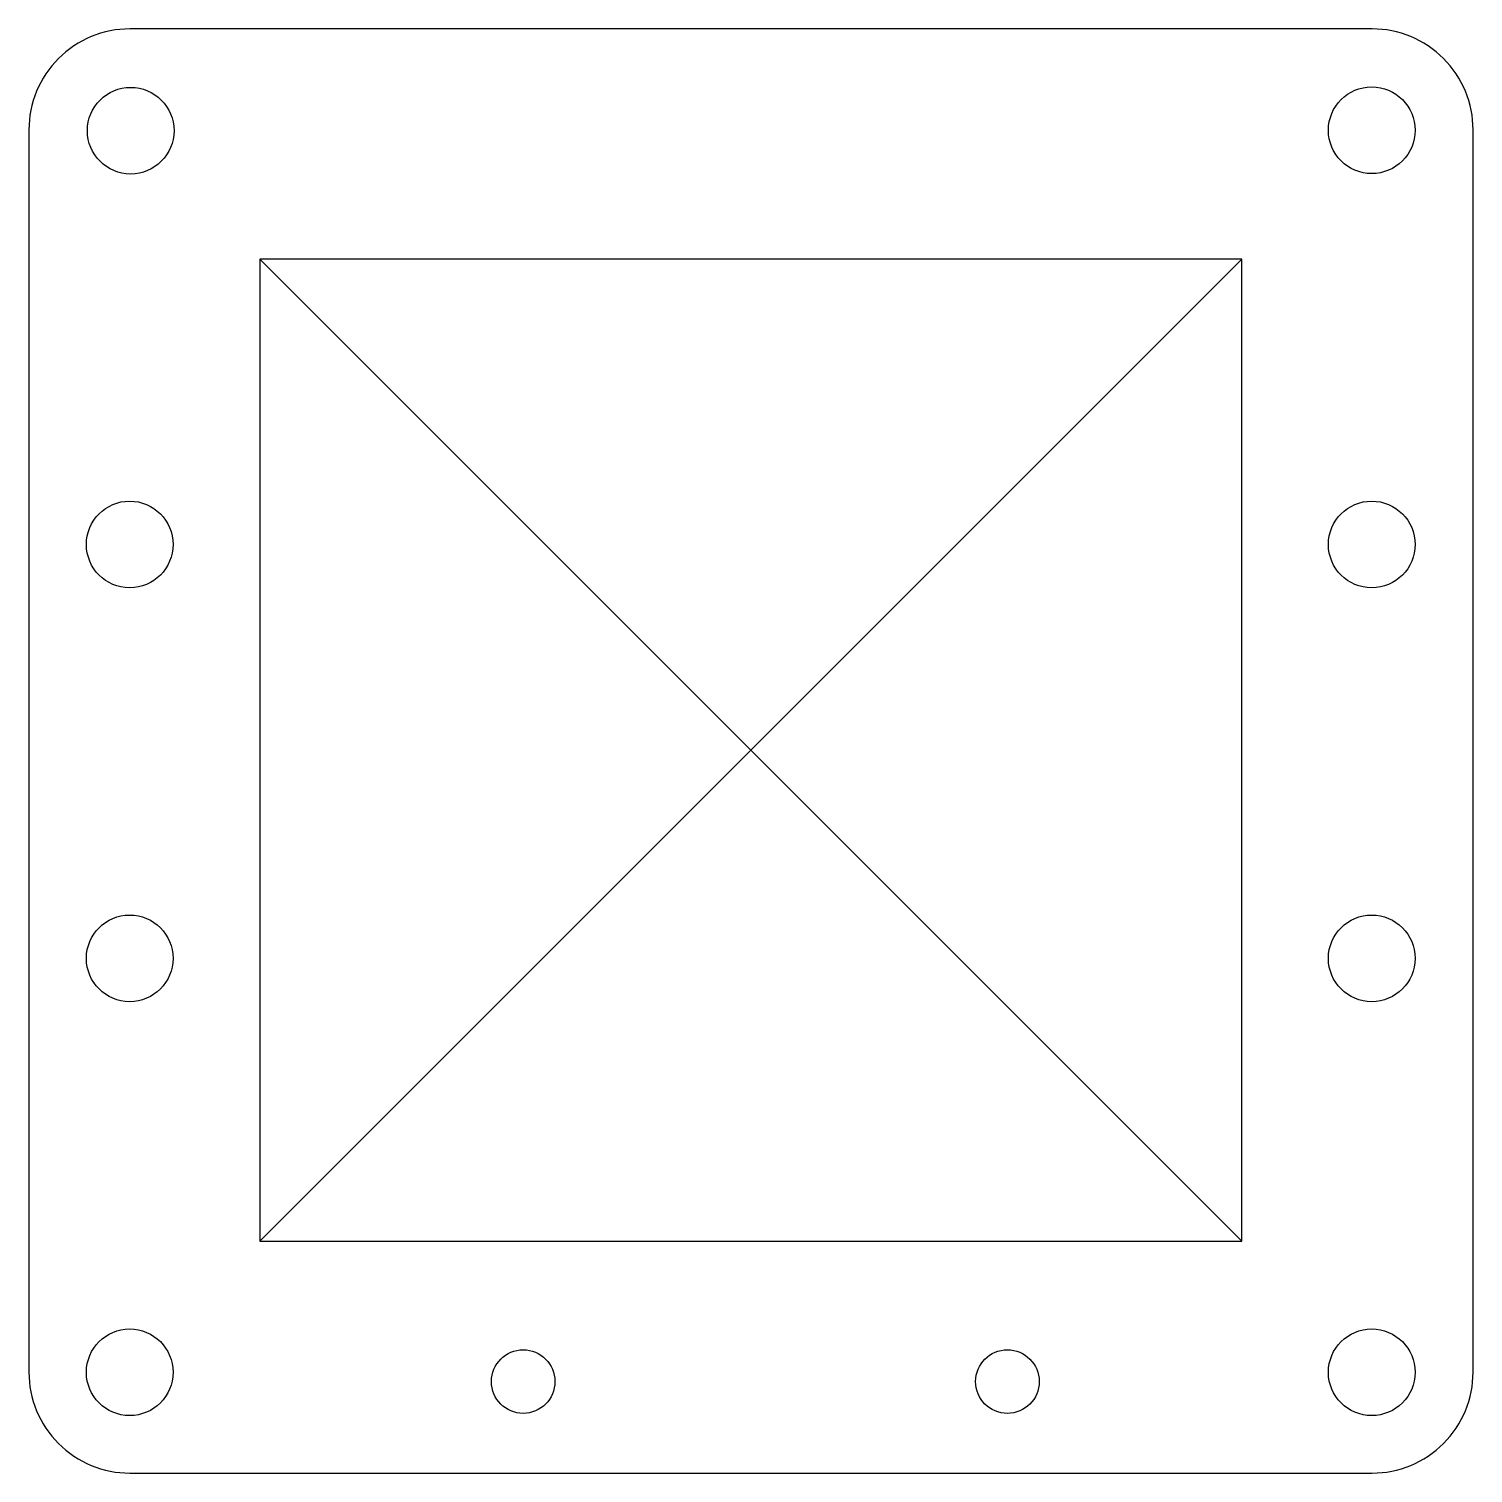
# Model space of a CAD drawing. Header units: millimetres. Extents: x -25 to 25, y -25 to 25.
import ezdxf

# ---------------------------------------------------------------- set-up
doc = ezdxf.new("R2010")
doc.units = ezdxf.units.MM
doc.layers.get('0').update_dxf_attribs({"linetype": 'CONTINUOUS'})

msp = doc.modelspace()

# ---------------------------------------------------------------- linework, layer by layer
for p, q in [((17, 17), (-17, -17)), ((-17, 17), (17, -17))]:
    msp.add_line(p, q)
msp.add_lwpolyline([(21.502, -25.025, 0.414286), (25.002, -21.525), (25.002, 21.475, 0.414286), (21.502, 24.975), (-21.498, 24.975, 0.414286), (-24.998, 21.475), (-24.998, -21.525, 0.414286), (-21.498, -25.025)], format="xyb", close=True)
msp.add_lwpolyline([(17, 17), (-17, 17), (-17, -17), (17, -17)], close=True)
for centre, radius in [((-21.474, 21.451), 1.5), ((21.493, 21.466), 1.5), ((-21.507, 7.126), 1.5), ((21.493, 7.126), 1.5), ((-21.507, -7.204), 1.5), ((21.493, -7.204), 1.5), ((-21.507, -21.534), 1.5), ((21.493, -21.534), 1.5), ((-7.885, -21.856), 1.1), ((8.879, -21.856), 1.1)]:
    msp.add_circle(centre, radius)

doc.saveas('drawing.dxf')
